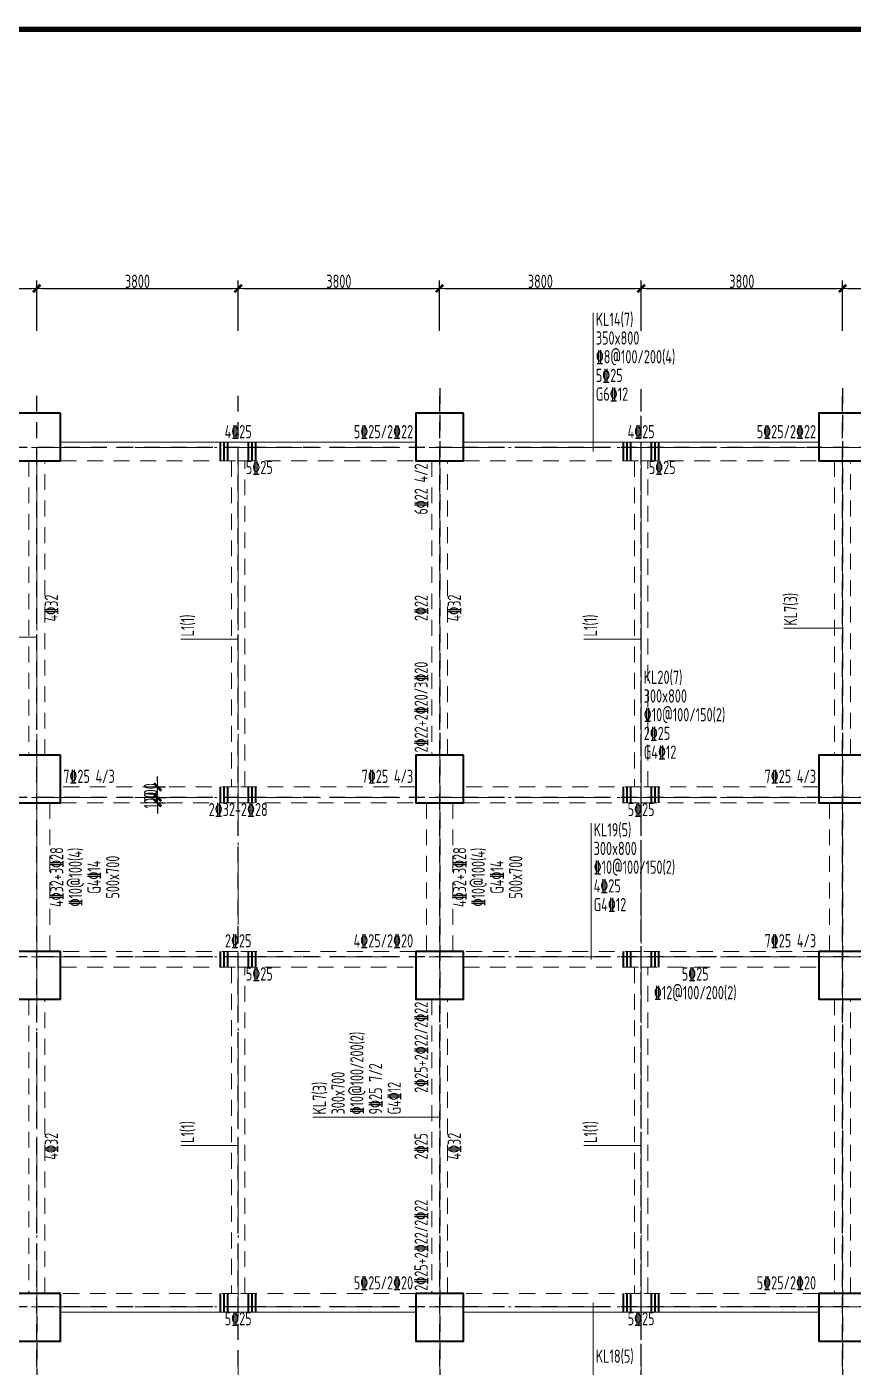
# Model space of a CAD drawing. Header units: millimetres. Extents: x 539196 to 807275, y 431843 to 1156631.
# Drawn here: x 685968 to 701555, y 824619 to 849893 of the extents above; entities that cross this region are included whole.
import ezdxf
from ezdxf.enums import TextEntityAlignment as Align

# ---------------------------------------------------------------- set-up
doc = ezdxf.new("R2010")
doc.units = ezdxf.units.MM
doc.header["$MEASUREMENT"] = 0
for name, pattern in [('DOTE', [2.42, 2, -0.2, 0.02, -0.2]), ('点划线', [1850, 1200, -300, 50, -300]), ('虚线', [500, 300, -200])]:
    doc.linetypes.add(name, pattern=pattern)
doc.layers.add('DOTE', color=1, linetype='DOTE')
doc.layers.add('PUB_TITLE', color=4, linetype='Continuous')
for name, color, linetype, lineweight in [('尺寸标注-梁', 3, 'Continuous', 18), ('梁原位标注', 7, 'Continuous', 18), ('梁名称编号', 2, 'Continuous', 18), ('梁标注引线', 2, 'Continuous', 18), ('梁附加箍筋', 1, 'Continuous', 35), ('梁集中标注', 2, 'Continuous', 18), ('砼柱', 2, 'Continuous', 35), ('砼梁', 4, 'Continuous', 18), ('轴线', 9, '点划线', 18), ('轴线标注', 3, 'Continuous', 18)]:
    doc.layers.add(name, color=color, linetype=linetype, lineweight=lineweight)
doc.styles.add('样式 1_yjk_yjk_yjk_yjk_yjk_yjk_yjk_yjk_yjk', font='yjkeng.shx', dxfattribs={"width": 0.7, "bigfont": 'yjkchn.shx'})
doc.dimstyles.new('盈建科结构_yjk_yjk_yjk_yjk_yjk_yjk_yjk_yjk_yjk', dxfattribs={"dimscale": 100, "dimtxt": 2.5, "dimasz": 1, "dimexe": 1.5, "dimexo": 0.625, "dimgap": 0.1, "dimtad": 1, "dimdec": 0, "dimrnd": 1, "dimzin": 0, "dimdsep": 46, "dimtxsty": '样式 1_yjk_yjk_yjk_yjk_yjk_yjk_yjk_yjk_yjk', "dimblk": '_yjkbk', "dimblk1": 'ARCHTICK', "dimblk2": 'ARCHTICK', "dimcen": 0.09, "dimadec": 0, "dimazin": 0, "dimtfac": 1, "dimtdec": 4, "dimtix": 1, "dimtmove": 2, "dimatfit": 3, "dimfxl": 0, "dimtolj": 1, "dimtzin": 0, "dimarcsym": 0})

# ---------------------------------------------------------------- blocks, each defined once
blk = doc.blocks.new('_yjkbk')
blk.add_line((-1, 0), (1.5, 0))
blk.add_lwpolyline([(-0.7, -0.7, 0.5, 0.5, 0), (0.7, 0.7, 0.5, 0.5, 0)], format="xyseb")
blk = doc.blocks.new('*D257')
at = {"layer": 'Defpoints', "color": 0}
for p in [(688435, 835359), (688436, 835359), (688435, 835259)]:
    blk.add_point(p, dxfattribs=at)
at = {"layer": '尺寸标注-梁', "color": 0, "lineweight": -2}
for p, q in [((688435, 835359), (688586, 835359)), ((688436, 835459), (688436, 835559)), ((688436, 835259), (688436, 835359)), ((688435, 835259), (688586, 835259)), ((688436, 835159), (688436, 835059))]:
    blk.add_line(p, q, dxfattribs=at)
at = {"layer": '尺寸标注-梁', "color": 0, "lineweight": -2, "xscale": 100, "yscale": 100, "zscale": 100}
for p, rotation in [((688436, 835359), 270), ((688436, 835259), 90)]:
    blk.add_blockref('_yjkbk', p, dxfattribs=dict(at, rotation=rotation))
at = {"layer": '尺寸标注-梁', "color": 0, "insert": (688301, 835309), "char_height": 250, "attachment_point": 5, "rotation": 90, "style": '样式 1_yjk_yjk_yjk_yjk_yjk_yjk_yjk_yjk_yjk'}
blk.add_mtext('\\A1;100', dxfattribs=at)
blk = doc.blocks.new('_ARCHTICK')
at = {"color": 0, "linetype": 'ByBlock', "const_width": 0.15}
blk.add_lwpolyline([(-0.5, -0.5), (0.5, 0.5)], dxfattribs=at)
blk = doc.blocks.new('*D258')
at = {"layer": 'Defpoints', "color": 0}
for p in [(688435, 835559), (688435, 835359), (688436, 835559)]:
    blk.add_point(p, dxfattribs=at)
at = {"layer": '尺寸标注-梁', "color": 0, "lineweight": -2}
for p, q in [((688436, 835659), (688436, 835759)), ((688435, 835559), (688586, 835559)), ((688435, 835359), (688586, 835359)), ((688436, 835359), (688436, 835559)), ((688436, 835259), (688436, 835159))]:
    blk.add_line(p, q, dxfattribs=at)
at = {"layer": '尺寸标注-梁', "color": 0, "lineweight": -2, "xscale": 100, "yscale": 100, "zscale": 100}
for p, rotation in [((688436, 835559), 270), ((688436, 835359), 90)]:
    blk.add_blockref('_yjkbk', p, dxfattribs=dict(at, rotation=rotation))
at = {"layer": '尺寸标注-梁', "color": 0, "insert": (688301, 835459), "char_height": 250, "attachment_point": 5, "rotation": 90, "style": '样式 1_yjk_yjk_yjk_yjk_yjk_yjk_yjk_yjk_yjk'}
blk.add_mtext('\\A1;200', dxfattribs=at)
blk = doc.blocks.new('*D294')
at = {"layer": 'Defpoints', "color": 0}
for p in [(686155, 844959), (682355, 841959), (686155, 841959)]:
    blk.add_point(p, dxfattribs=at)
at = {"layer": '轴线标注', "color": 0, "lineweight": -2}
for p, q in [((682355, 844159), (682355, 845109)), ((682455, 844959), (686055, 844959)), ((686155, 844159), (686155, 845109))]:
    blk.add_line(p, q, dxfattribs=at)
at = {"layer": '轴线标注', "color": 0, "lineweight": -2, "xscale": 100, "yscale": 100, "zscale": 100, "rotation": 180}
blk.add_blockref('_yjkbk', (682355, 844959), dxfattribs=at)
at = {"layer": '轴线标注', "color": 0, "lineweight": -2, "xscale": 100, "yscale": 100, "zscale": 100}
blk.add_blockref('_yjkbk', (686155, 844959), dxfattribs=at)
at = {"layer": '轴线标注', "color": 0, "insert": (684255, 845094), "char_height": 250, "attachment_point": 5, "style": '样式 1_yjk_yjk_yjk_yjk_yjk_yjk_yjk_yjk_yjk'}
blk.add_mtext('\\A1;3800', dxfattribs=at)
blk = doc.blocks.new('*D296')
at = {"layer": 'Defpoints', "color": 0}
for p in [(689955, 844959), (686155, 841959), (689955, 841959)]:
    blk.add_point(p, dxfattribs=at)
at = {"layer": '轴线标注', "color": 0, "lineweight": -2}
for p, q in [((686155, 844159), (686155, 845109)), ((686255, 844959), (689855, 844959)), ((689955, 844159), (689955, 845109))]:
    blk.add_line(p, q, dxfattribs=at)
at = {"layer": '轴线标注', "color": 0, "lineweight": -2, "xscale": 100, "yscale": 100, "zscale": 100, "rotation": 180}
blk.add_blockref('_yjkbk', (686155, 844959), dxfattribs=at)
at = {"layer": '轴线标注', "color": 0, "lineweight": -2, "xscale": 100, "yscale": 100, "zscale": 100}
blk.add_blockref('_yjkbk', (689955, 844959), dxfattribs=at)
at = {"layer": '轴线标注', "color": 0, "insert": (688055, 845094), "char_height": 250, "attachment_point": 5, "style": '样式 1_yjk_yjk_yjk_yjk_yjk_yjk_yjk_yjk_yjk'}
blk.add_mtext('\\A1;3800', dxfattribs=at)
blk = doc.blocks.new('*D298')
at = {"layer": 'Defpoints', "color": 0}
for p in [(693755, 844959), (689955, 841959), (693755, 841959)]:
    blk.add_point(p, dxfattribs=at)
at = {"layer": '轴线标注', "color": 0, "lineweight": -2}
for p, q in [((689955, 844159), (689955, 845109)), ((690055, 844959), (693655, 844959)), ((693755, 844159), (693755, 845109))]:
    blk.add_line(p, q, dxfattribs=at)
at = {"layer": '轴线标注', "color": 0, "lineweight": -2, "xscale": 100, "yscale": 100, "zscale": 100, "rotation": 180}
blk.add_blockref('_yjkbk', (689955, 844959), dxfattribs=at)
at = {"layer": '轴线标注', "color": 0, "lineweight": -2, "xscale": 100, "yscale": 100, "zscale": 100}
blk.add_blockref('_yjkbk', (693755, 844959), dxfattribs=at)
at = {"layer": '轴线标注', "color": 0, "insert": (691855, 845094), "char_height": 250, "attachment_point": 5, "style": '样式 1_yjk_yjk_yjk_yjk_yjk_yjk_yjk_yjk_yjk'}
blk.add_mtext('\\A1;3800', dxfattribs=at)
blk = doc.blocks.new('*D300')
at = {"layer": 'Defpoints', "color": 0}
for p in [(697555, 844959), (693755, 841959), (697555, 841959)]:
    blk.add_point(p, dxfattribs=at)
at = {"layer": '轴线标注', "color": 0, "lineweight": -2}
for p, q in [((693755, 844159), (693755, 845109)), ((693855, 844959), (697455, 844959)), ((697555, 844159), (697555, 845109))]:
    blk.add_line(p, q, dxfattribs=at)
at = {"layer": '轴线标注', "color": 0, "lineweight": -2, "xscale": 100, "yscale": 100, "zscale": 100, "rotation": 180}
blk.add_blockref('_yjkbk', (693755, 844959), dxfattribs=at)
at = {"layer": '轴线标注', "color": 0, "lineweight": -2, "xscale": 100, "yscale": 100, "zscale": 100}
blk.add_blockref('_yjkbk', (697555, 844959), dxfattribs=at)
at = {"layer": '轴线标注', "color": 0, "insert": (695655, 845094), "char_height": 250, "attachment_point": 5, "style": '样式 1_yjk_yjk_yjk_yjk_yjk_yjk_yjk_yjk_yjk'}
blk.add_mtext('\\A1;3800', dxfattribs=at)
blk = doc.blocks.new('*D302')
at = {"layer": 'Defpoints', "color": 0}
for p in [(701355, 844959), (697555, 841959), (701355, 841959)]:
    blk.add_point(p, dxfattribs=at)
at = {"layer": '轴线标注', "color": 0, "lineweight": -2}
for p, q in [((697555, 844159), (697555, 845109)), ((697655, 844959), (701255, 844959)), ((701355, 844159), (701355, 845109))]:
    blk.add_line(p, q, dxfattribs=at)
at = {"layer": '轴线标注', "color": 0, "lineweight": -2, "xscale": 100, "yscale": 100, "zscale": 100, "rotation": 180}
blk.add_blockref('_yjkbk', (697555, 844959), dxfattribs=at)
at = {"layer": '轴线标注', "color": 0, "lineweight": -2, "xscale": 100, "yscale": 100, "zscale": 100}
blk.add_blockref('_yjkbk', (701355, 844959), dxfattribs=at)
at = {"layer": '轴线标注', "color": 0, "insert": (699455, 845094), "char_height": 250, "attachment_point": 5, "style": '样式 1_yjk_yjk_yjk_yjk_yjk_yjk_yjk_yjk_yjk'}
blk.add_mtext('\\A1;3800', dxfattribs=at)
blk = doc.blocks.new('*D304')
at = {"layer": 'Defpoints', "color": 0}
for p in [(705155, 844959), (701355, 841959), (705155, 841959)]:
    blk.add_point(p, dxfattribs=at)
at = {"layer": '轴线标注', "color": 0, "lineweight": -2}
for p, q in [((701355, 844159), (701355, 845109)), ((701455, 844959), (705055, 844959)), ((705155, 844159), (705155, 845109))]:
    blk.add_line(p, q, dxfattribs=at)
at = {"layer": '轴线标注', "color": 0, "lineweight": -2, "xscale": 100, "yscale": 100, "zscale": 100, "rotation": 180}
blk.add_blockref('_yjkbk', (701355, 844959), dxfattribs=at)
at = {"layer": '轴线标注', "color": 0, "lineweight": -2, "xscale": 100, "yscale": 100, "zscale": 100}
blk.add_blockref('_yjkbk', (705155, 844959), dxfattribs=at)
at = {"layer": '轴线标注', "color": 0, "insert": (703255, 845094), "char_height": 250, "attachment_point": 5, "style": '样式 1_yjk_yjk_yjk_yjk_yjk_yjk_yjk_yjk_yjk'}
blk.add_mtext('\\A1;3800', dxfattribs=at)
blk = doc.blocks.new('jzzw')
at = {"layer": 'DOTE', "color": 1, "linetype": '虚线'}
for p, q in [((921186, 872027), (921186, 890469)), ((924986, 872027), (924986, 890469)), ((928786, 872027), (928786, 890469)), ((928786, 890469), (928786, 834829)), ((932586, 852149), (932586, 890469)), ((932586, 872027), (932586, 890469)), ((936386, 872027), (936386, 890469)), ((936386, 890469), (936386, 834829)), ((952506, 889349), (912186, 889349)), ((952506, 889349), (912186, 889349)), ((952506, 889349), (912186, 889349)), ((952506, 889349), (912186, 889349)), ((952506, 882749), (911886, 882749)), ((952506, 879749), (911886, 879749)), ((952506, 873149), (912186, 873149)), ((921186, 872969), (921186, 834829))]:
    blk.add_line(p, q, dxfattribs=at)

msp = doc.modelspace()

# ---------------------------------------------------------------- linework, layer by layer
at = {"layer": 'PUB_TITLE', "const_width": 100}
msp.add_lwpolyline([(670890.4, 769243), (728290.4, 769243), (728290.4, 849843), (670890.4, 849843)], close=True, dxfattribs=at)
at = {"layer": '梁标注引线'}
for p, q in [((696650.6, 841884.2), (696650.6, 844502.7)), ((686155.4, 838384.2), (683761.9, 838384.2)), ((701355.4, 838551.1), (700247.9, 838551.1)), ((689955.4, 838348.6), (688872.9, 838348.6)), ((697555.4, 838348.6), (696472.9, 838348.6)), ((697555.4, 835409.2), (697555.4, 837752.7)), ((696610.2, 832309.2), (696610.2, 834877.7)), ((693755.4, 829334.2), (691361.9, 829334.2)), ((689955.4, 828798.6), (688872.9, 828798.6)), ((697555.4, 828798.6), (696472.9, 828798.6)), ((696650.6, 825834.2), (696650.6, 823215.7))]:
    msp.add_line(p, q, dxfattribs=at)
at = {"layer": '梁附加箍筋'}
for p, q in [((689620.4, 841709.2), (689620.4, 842059.2)), ((689690.4, 841709.2), (689690.4, 842059.2)), ((689760.4, 841709.2), (689760.4, 842059.2)), ((690150.4, 841709.2), (690150.4, 842059.2)), ((690220.4, 841709.2), (690220.4, 842059.2)), ((690290.4, 841709.2), (690290.4, 842059.2)), ((697220.4, 841709.2), (697220.4, 842059.2)), ((697290.4, 841709.2), (697290.4, 842059.2)), ((697360.4, 841709.2), (697360.4, 842059.2)), ((697750.4, 841709.2), (697750.4, 842059.2)), ((697820.4, 841709.2), (697820.4, 842059.2)), ((697890.4, 841709.2), (697890.4, 842059.2)), ((689620.4, 835259.2), (689620.4, 835559.2)), ((689690.4, 835259.2), (689690.4, 835559.2)), ((689760.4, 835259.2), (689760.4, 835559.2)), ((690150.4, 835259.2), (690150.4, 835559.2)), ((690220.4, 835259.2), (690220.4, 835559.2)), ((690290.4, 835259.2), (690290.4, 835559.2)), ((697220.4, 835259.2), (697220.4, 835559.2)), ((697290.4, 835259.2), (697290.4, 835559.2)), ((697360.4, 835259.2), (697360.4, 835559.2)), ((697750.4, 835259.2), (697750.4, 835559.2)), ((697820.4, 835259.2), (697820.4, 835559.2)), ((697890.4, 835259.2), (697890.4, 835559.2)), ((689620.4, 832159.2), (689620.4, 832459.2)), ((689690.4, 832159.2), (689690.4, 832459.2)), ((689760.4, 832159.2), (689760.4, 832459.2)), ((690150.4, 832159.2), (690150.4, 832459.2)), ((690220.4, 832159.2), (690220.4, 832459.2)), ((690290.4, 832159.2), (690290.4, 832459.2)), ((697220.4, 832159.2), (697220.4, 832459.2)), ((697290.4, 832159.2), (697290.4, 832459.2)), ((697360.4, 832159.2), (697360.4, 832459.2)), ((697750.4, 832159.2), (697750.4, 832459.2)), ((697820.4, 832159.2), (697820.4, 832459.2)), ((697890.4, 832159.2), (697890.4, 832459.2)), ((689620.4, 825659.2), (689620.4, 826009.2)), ((689690.4, 825659.2), (689690.4, 826009.2)), ((689760.4, 825659.2), (689760.4, 826009.2)), ((690150.4, 825659.2), (690150.4, 826009.2)), ((690220.4, 825659.2), (690220.4, 826009.2)), ((690290.4, 825659.2), (690290.4, 826009.2)), ((697220.4, 825659.2), (697220.4, 826009.2)), ((697290.4, 825659.2), (697290.4, 826009.2)), ((697360.4, 825659.2), (697360.4, 826009.2)), ((697750.4, 825659.2), (697750.4, 826009.2)), ((697820.4, 825659.2), (697820.4, 826009.2)), ((697890.4, 825659.2), (697890.4, 826009.2))]:
    msp.add_line(p, q, dxfattribs=at)
at = {"layer": '砼柱'}
for points in [[(686605.4, 842609.2), (685705.4, 842609.2), (685705.4, 841709.2), (686605.4, 841709.2)], [(694205.4, 842609.2), (693305.4, 842609.2), (693305.4, 841709.2), (694205.4, 841709.2)], [(701805.4, 842609.2), (700905.4, 842609.2), (700905.4, 841709.2), (701805.4, 841709.2)], [(686605.4, 836159.2), (685705.4, 836159.2), (685705.4, 835259.2), (686605.4, 835259.2)], [(694205.4, 836159.2), (693305.4, 836159.2), (693305.4, 835259.2), (694205.4, 835259.2)], [(701805.4, 836159.2), (700905.4, 836159.2), (700905.4, 835259.2), (701805.4, 835259.2)], [(686605.4, 832459.2), (685705.4, 832459.2), (685705.4, 831559.2), (686605.4, 831559.2)], [(694205.4, 832459.2), (693305.4, 832459.2), (693305.4, 831559.2), (694205.4, 831559.2)], [(701805.4, 832459.2), (700905.4, 832459.2), (700905.4, 831559.2), (701805.4, 831559.2)], [(686605.4, 826009.2), (685705.4, 826009.2), (685705.4, 825109.2), (686605.4, 825109.2)], [(694205.4, 826009.2), (693305.4, 826009.2), (693305.4, 825109.2), (694205.4, 825109.2)], [(701805.4, 826009.2), (700905.4, 826009.2), (700905.4, 825109.2), (701805.4, 825109.2)]]:
    msp.add_lwpolyline(points, close=True, dxfattribs=at)
at = {"layer": '砼梁'}
for p, q in [((689955.4, 842059.2), (686605.4, 842059.2)), ((693305.4, 842059.2), (689955.4, 842059.2)), ((697555.4, 842059.2), (694205.4, 842059.2)), ((700905.4, 842059.2), (697555.4, 842059.2)), ((686605.4, 825659.2), (689955.4, 825659.2)), ((689955.4, 825659.2), (693305.4, 825659.2)), ((694205.4, 825659.2), (697555.4, 825659.2)), ((697555.4, 825659.2), (700905.4, 825659.2))]:
    msp.add_line(p, q, dxfattribs=at)
at = {"layer": '砼梁', "linetype": '虚线'}
for p, q in [((686005.4, 841709.2), (686005.4, 836159.2)), ((686305.4, 836159.2), (686305.4, 841709.2)), ((686605.4, 841709.2), (689955.4, 841709.2)), ((689830.4, 841709.2), (689830.4, 835559.2)), ((689955.5, 841709.2), (693305.4, 841709.2)), ((690080.4, 835559.2), (690080.4, 841709.2)), ((693605.4, 841709.2), (693605.4, 836159.2)), ((693905.4, 836159.2), (693905.4, 841709.2)), ((694205.4, 841709.2), (697555.4, 841709.2)), ((697430.4, 841709.2), (697430.4, 835559.2)), ((697555.5, 841709.2), (700905.4, 841709.2)), ((697680.4, 835559.2), (697680.4, 841709.2)), ((701205.4, 841709.2), (701205.4, 836159.2)), ((701505.4, 836159.2), (701505.4, 841709.2)), ((689955.4, 835559.2), (686605.4, 835559.2)), ((693305.4, 835559.2), (689955.5, 835559.2)), ((697555.4, 835559.2), (694205.4, 835559.2)), ((700905.4, 835559.2), (697555.5, 835559.2)), ((686405.4, 832459.2), (686405.4, 835259.2)), ((686605.4, 835259.2), (689955.4, 835259.2)), ((689955.4, 835259.2), (693305.4, 835259.2)), ((693505.4, 835259.2), (693505.4, 832459.2)), ((694005.4, 832459.2), (694005.4, 835259.2)), ((694205.4, 835259.2), (697555.4, 835259.2)), ((697555.4, 835259.2), (700905.4, 835259.2)), ((701105.4, 835259.2), (701105.4, 832459.2)), ((689955.4, 832459.2), (686605.4, 832459.2)), ((693305.4, 832459.2), (689955.4, 832459.2)), ((697555.4, 832459.2), (694205.4, 832459.2)), ((700905.4, 832459.2), (697555.4, 832459.2)), ((686605.4, 832159.2), (689955.4, 832159.2)), ((689830.4, 832159.2), (689830.4, 826009.2)), ((689955.5, 832159.2), (693305.4, 832159.2)), ((690080.4, 826009.2), (690080.4, 832159.2)), ((694205.4, 832159.2), (697555.4, 832159.2)), ((697430.4, 832159.2), (697430.4, 826009.2)), ((697555.5, 832159.2), (700905.4, 832159.2)), ((697680.4, 826009.2), (697680.4, 832159.2)), ((686005.4, 831559.2), (686005.4, 826009.2)), ((686305.4, 826009.2), (686305.4, 831559.2)), ((693605.4, 831559.2), (693605.4, 826009.2)), ((693905.4, 826009.2), (693905.4, 831559.2)), ((701205.4, 831559.2), (701205.4, 826009.2)), ((701505.4, 826009.2), (701505.4, 831559.2)), ((689955.4, 826009.2), (686605.4, 826009.2)), ((693305.4, 826009.2), (689955.5, 826009.2)), ((697555.4, 826009.2), (694205.4, 826009.2)), ((700905.4, 826009.2), (697555.5, 826009.2))]:
    msp.add_line(p, q, dxfattribs=at)
at = {"layer": '轴线'}
for p, q in [((678755.4, 841959.2), (716355.4, 841959.2)), ((682355.4, 841959.2), (686155.4, 841959.2)), ((686155.4, 835359.2), (686155.4, 841959.2)), ((686155.4, 841959.2), (689955.4, 841959.2)), ((686155.4, 788559.2), (686155.4, 841959.2)), ((689955.4, 835359.2), (689955.4, 841959.2)), ((689955.4, 841959.2), (693755.4, 841959.2)), ((689955.4, 788559.2), (689955.4, 841959.2)), ((693755.4, 835359.2), (693755.4, 841959.2)), ((693755.4, 841959.2), (697555.4, 841959.2)), ((693755.4, 788559.2), (693755.4, 841959.2)), ((697555.4, 835359.2), (697555.4, 841959.2)), ((697555.4, 841959.2), (701355.4, 841959.2)), ((697555.4, 788559.2), (697555.4, 841959.2)), ((701355.4, 835359.2), (701355.4, 841959.2)), ((701355.4, 841959.2), (705155.4, 841959.2)), ((701355.4, 788559.2), (701355.4, 841959.2)), ((678755.4, 835359.2), (716355.4, 835359.2)), ((682355.4, 835359.2), (686155.4, 835359.2)), ((686155.4, 832359.2), (686155.4, 835359.2)), ((686155.4, 835359.2), (689955.4, 835359.2)), ((689955.4, 835359.2), (693755.4, 835359.2)), ((693755.4, 832359.2), (693755.4, 835359.2)), ((693755.4, 835359.2), (697555.4, 835359.2)), ((697555.4, 835359.2), (701355.4, 835359.2)), ((701355.4, 832359.2), (701355.4, 835359.2)), ((701355.4, 835359.2), (705155.4, 835359.2)), ((678755.4, 832359.2), (716355.4, 832359.2)), ((682355.4, 832359.2), (686155.4, 832359.2)), ((686155.4, 825759.2), (686155.4, 832359.2)), ((686155.4, 832359.2), (689955.4, 832359.2)), ((689955.4, 825759.2), (689955.4, 832359.2)), ((689955.4, 832359.2), (693755.4, 832359.2)), ((693755.4, 825759.2), (693755.4, 832359.2)), ((693755.4, 832359.2), (697555.4, 832359.2)), ((697555.4, 825759.2), (697555.4, 832359.2)), ((697555.4, 832359.2), (701355.4, 832359.2)), ((701355.4, 825759.2), (701355.4, 832359.2)), ((701355.4, 832359.2), (705155.4, 832359.2)), ((678755.4, 825759.2), (716355.4, 825759.2)), ((682355.4, 825759.2), (686155.4, 825759.2)), ((686155.4, 825759.2), (689955.4, 825759.2)), ((689955.4, 825759.2), (693755.4, 825759.2)), ((693755.4, 825759.2), (697555.4, 825759.2)), ((697555.4, 825759.2), (701355.4, 825759.2)), ((701355.4, 825759.2), (705155.4, 825759.2))]:
    msp.add_line(p, q, dxfattribs=at)

# ---------------------------------------------------------------- block references
msp.add_blockref('jzzw', (-235030.4, -47389.7))

# ---------------------------------------------------------------- texts
at = {"layer": '梁原位标注', "linetype": 'Continuous', "style": '样式 1_yjk_yjk_yjk_yjk_yjk_yjk_yjk_yjk_yjk', "width": 0.7}
for s, p in [('4\x8425', (689955.4, 842059.2)), ('4\x8425', (697555.4, 842059.2)), ('2\x8425', (689955.4, 832459.2))]:
    msp.add_text(s, height=250, dxfattribs=at).set_placement(p, align=Align.BOTTOM_CENTER)
for s, p in [('5\x8425/2\x8422', (693255.4, 842059.2)), ('5\x8425/2\x8422', (700855.4, 842059.2)), ('7\x8425 4/3', (693255.4, 835559.2)), ('7\x8425 4/3', (700855.4, 835559.2)), ('4\x8425/2\x8420', (693255.4, 832459.2)), ('7\x8425 4/3', (700855.4, 832459.2)), ('5\x8425/2\x8420', (693255.4, 826009.2)), ('5\x8425/2\x8420', (700855.4, 826009.2))]:
    msp.add_text(s, height=250, dxfattribs=at).set_placement(p, align=Align.BOTTOM_RIGHT)
for s, p in [('5\x8425', (690352.9, 841709.2)), ('5\x8425', (697952.9, 841709.2)), ('2\x8432+2\x8428', (689955.4, 835259.2)), ('5\x8425', (697555.4, 835259.2)), ('5\x8425', (690352.9, 832159.2)), ('5\x8425', (698575.5, 832159.2)), ('\x8412@100/200(2)', (698575.5, 831806.5)), ('5\x8425', (689955.4, 825659.2)), ('5\x8425', (697555.4, 825659.2))]:
    msp.add_text(s, height=250, dxfattribs=at).set_placement(p, align=Align.TOP_CENTER)
for s, p in [('6\x8422 4/2', (693605.4, 841659.2)), ('2\x8425+2\x8422/2\x8422', (693605.4, 831509.2))]:
    msp.add_text(s, height=250, rotation=90, dxfattribs=at).set_placement(p, align=Align.BOTTOM_RIGHT)
for s, p in [('4\x8432', (686305.4, 838934.2)), ('4\x8432', (693905.4, 838934.2)), ('4\x8432+3\x8428', (686405.4, 833859.2)), ('\x8410@100(4)', (686758.2, 833859.2)), ('4\x8432+3\x8428', (694005.4, 833859.2)), ('\x8410@100(4)', (694358.2, 833859.2)), ('G4\x8414', (687110.9, 833859.2)), ('500x700', (687463.7, 833859.2)), ('G4\x8414', (694710.9, 833859.2)), ('500x700', (695063.7, 833859.2)), ('4\x8432', (686305.4, 828784.2)), ('4\x8432', (693905.4, 828784.2))]:
    msp.add_text(s, height=250, rotation=90, dxfattribs=at).set_placement(p, align=Align.TOP_CENTER)
for s, p in [('2\x8422', (693605.4, 838934.2)), ('2\x8425', (693605.4, 828784.2))]:
    msp.add_text(s, height=250, rotation=90, dxfattribs=at).set_placement(p, align=Align.BOTTOM_CENTER)
for s, p in [('2\x8422+2\x8420/3\x8420', (693605.4, 836209.2)), ('2\x8425+2\x8422/2\x8422', (693605.4, 826059.2))]:
    msp.add_text(s, height=250, rotation=90, dxfattribs=at).set_placement(p, align=Align.BOTTOM_LEFT)
msp.add_text('7\x8425 4/3', height=250, dxfattribs=at).set_placement((686655.4, 835559.2), align=Align.BOTTOM_LEFT)
at = {"layer": '梁名称编号', "linetype": 'Continuous', "style": '样式 1_yjk_yjk_yjk_yjk_yjk_yjk_yjk_yjk_yjk', "width": 0.7}
for s, p in [('KL14(7)', (696700.6, 844502.7)), ('KL20(7)', (697605.4, 837752.7)), ('KL19(5)', (696660.2, 834877.7))]:
    msp.add_text(s, height=250, dxfattribs=at).set_placement(p, align=Align.TOP_LEFT)
for s, p in [('KL7(3)', (700247.9, 838601.1)), ('L1(1)', (688872.9, 838398.6)), ('L1(1)', (696472.9, 838398.6)), ('KL7(3)', (691361.9, 829384.2)), ('L1(1)', (688872.9, 828848.6)), ('L1(1)', (696472.9, 828848.6))]:
    msp.add_text(s, height=250, rotation=90, dxfattribs=at).set_placement(p, align=Align.TOP_LEFT)
msp.add_text('KL18(5)', height=250, dxfattribs=at).set_placement((696700.6, 824626.7), align=Align.BOTTOM_LEFT)
at = {"layer": '梁集中标注', "linetype": 'Continuous', "style": '样式 1_yjk_yjk_yjk_yjk_yjk_yjk_yjk_yjk_yjk', "width": 0.7}
for s, p in [('350x800', (696700.6, 844150)), ('\x848@100/200(4)', (696700.6, 843797.2)), ('5\x8425', (696700.6, 843444.5)), ('G6\x8412', (696700.6, 843091.7)), ('300x800', (697605.4, 837400)), ('\x8410@100/150(2)', (697605.4, 837047.2)), ('2\x8425', (697605.4, 836694.5)), ('G4\x8412', (697605.4, 836341.7)), ('300x800', (696660.2, 834525)), ('\x8410@100/150(2)', (696660.2, 834172.2)), ('4\x8425', (696660.2, 833819.5)), ('G4\x8412', (696660.2, 833466.7))]:
    msp.add_text(s, height=250, dxfattribs=at).set_placement(p, align=Align.TOP_LEFT)
for s, p in [('\x8410@100/200(2)', (692067.4, 829384.2)), ('9\x8425 7/2', (692420.2, 829384.2)), ('300x700', (691714.7, 829384.2)), ('G4\x8412', (692772.9, 829384.2))]:
    msp.add_text(s, height=250, rotation=90, dxfattribs=at).set_placement(p, align=Align.TOP_LEFT)

# ---------------------------------------------------------------- dimensions: what is measured, and where the dimension line sits
at = {"layer": '尺寸标注-梁'}
for p1, p2, picture, middle in [((688435.4, 835359.2), (688435.4, 835559.2), '*D258', (688301.4, 835459.2)), ((688435.4, 835259.2), (688435.4, 835359.2), '*D257', (688301.4, 835309.2))]:
    dim = msp.add_aligned_dim(p1=p1, p2=p2, distance=-1, dimstyle='盈建科结构_yjk_yjk_yjk_yjk_yjk_yjk_yjk_yjk_yjk', override={"dimscale": 100, "dimtxt": 2.5, "dimasz": 1, "dimexe": 1.5, "dimexo": 0, "dimgap": 0.1, "dimtad": 1, "dimlfac": 1, "dimrnd": 5, "dimdle": 0, "dimfxlon": 0}, dxfattribs=at)
    dim.commit()
    dim.dimension.update_dxf_attribs({"geometry": picture, "text_midpoint": middle})
at = {"layer": '轴线标注'}
for p1, p2, picture, middle in [((682355.4, 841959.2), (686155.4, 841959.2), '*D294', (684255.4, 845094.2)), ((686155.4, 841959.2), (689955.4, 841959.2), '*D296', (688055.4, 845094.2)), ((689955.4, 841959.2), (693755.4, 841959.2), '*D298', (691855.4, 845094.2)), ((693755.4, 841959.2), (697555.4, 841959.2), '*D300', (695655.4, 845094.2)), ((697555.4, 841959.2), (701355.4, 841959.2), '*D302', (699455.4, 845094.2)), ((701355.4, 841959.2), (705155.4, 841959.2), '*D304', (703255.4, 845094.2))]:
    dim = msp.add_aligned_dim(p1=p1, p2=p2, distance=3000, dimstyle='盈建科结构_yjk_yjk_yjk_yjk_yjk_yjk_yjk_yjk_yjk', override={"dimscale": 100, "dimtxt": 2.5, "dimasz": 1, "dimexe": 1.5, "dimexo": 22, "dimgap": 0.1, "dimtad": 1, "dimlfac": 1, "dimrnd": 5, "dimdle": 0, "dimfxlon": 0}, dxfattribs=at)
    dim.commit()
    dim.dimension.update_dxf_attribs({"geometry": picture, "text_midpoint": middle})

doc.saveas('drawing.dxf')
